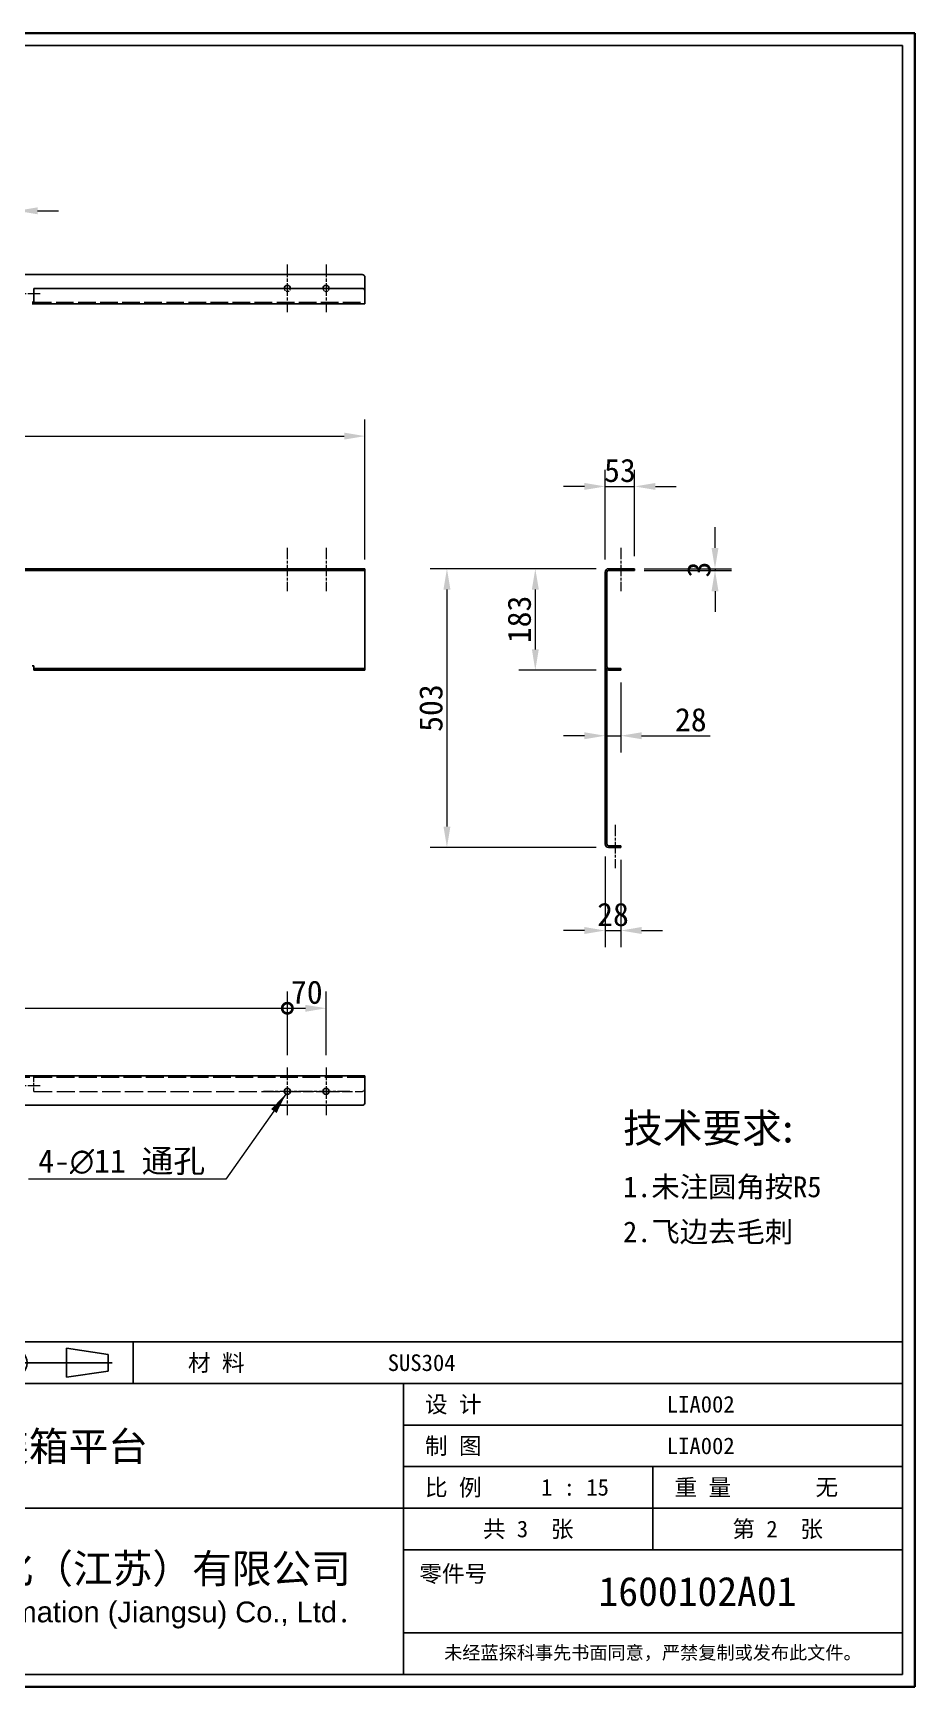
# Model space of a CAD drawing. Header units: millimetres. Extents: x 90 to 4373, y 82 to 3068.
# Drawn here: x 2782 to 4373, y 82 to 3068 of the extents above; entities that cross this region are included whole.
import ezdxf
from ezdxf.enums import TextEntityAlignment as Align

# ---------------------------------------------------------------- set-up
doc = ezdxf.new("R2010")
doc.units = ezdxf.units.MM
doc.header["$LTSCALE"] = 15
doc.linetypes.add('CHAIN', pattern=[0.3543, 0.2362, -0.0295, 0.0591, -0.0295])
doc.linetypes.add('DASHED', pattern=[0.2067, 0.1654, -0.0413])
for name, color, linetype, lineweight in [('1', 7, 'Continuous', 18), ('可见 (ISO)', 7, 'Continuous', 25), ('图框 (ISO)', 7, 'Continuous', 35), ('标题 (ISO)', 7, 'Continuous', 25)]:
    doc.layers.add(name, color=color, linetype=linetype, lineweight=lineweight)
for name, color, linetype, lineweight, true_color in [('中心标记 (ISO)', 1, 'CHAIN', 18, 0xff0000), ('中心线 (ISO)', 1, 'CHAIN', 18, 0xff0000), ('尺寸 (ISO)', 7, 'Continuous', 18, 0x008000), ('符号 (ISO)', 7, 'Continuous', 18, 0x008000), ('隐藏 (ISO)', 5, 'DASHED', 18, 0x0000ff)]:
    doc.layers.add(name, color=color, linetype=linetype, lineweight=lineweight, true_color=true_color)
doc.styles.add('文本样式164', font='SimSun.ttf')
doc.styles.add('文本样式165', font='SimSun.ttf')
doc.styles.add('文本样式74', font='SimSun.ttf')
doc.styles.add('最新国标', font='simfang.ttf')
doc.styles.add('注释文本 (ISO)', font='simfang.ttf')
doc.dimstyles.new('默认 (GB)', dxfattribs={"dimscale": 15, "dimtxt": 2.8, "dimasz": 2.5, "dimexe": 2, "dimexo": 1.5, "dimgap": 0.5, "dimtad": 1, "dimtoh": 1, "dimdsep": 46, "dimtxsty": '最新国标', "dimcen": 0.09, "dimdle": 10, "dimclrd": 256, "dimclre": 256, "dimclrt": 256, "dimaunit": 1, "dimadec": 3, "dimazin": 2, "dimtfac": 0.535714, "dimtdec": 3, "dimtmove": 0, "dimatfit": 3, "dimfxl": 0, "dimtolj": 1, "dimlwd": -1, "dimlwe": -1, "dimarcsym": 0})
doc.dimstyles.new('默认 (GB)$7', dxfattribs={"dimscale": 15, "dimtxt": 2.8, "dimasz": 2.5, "dimexe": 2, "dimexo": 1.5, "dimgap": 0.5, "dimtad": 1, "dimtoh": 1, "dimdsep": 46, "dimtxsty": '最新国标', "dimcen": 0.09, "dimdle": 10, "dimclrd": 256, "dimclre": 256, "dimclrt": 256, "dimaunit": 1, "dimadec": 3, "dimazin": 2, "dimtfac": 0.535714, "dimtdec": 3, "dimtmove": 0, "dimatfit": 3, "dimfxl": 0, "dimtolj": 1, "dimlwd": -1, "dimlwe": -1, "dimarcsym": 0})

# ---------------------------------------------------------------- blocks, each defined once
blk = doc.blocks.new('图框 最新国标')
at = {"layer": '图框 (ISO)'}
for p, q in [((6, 7), (6, 204.5)), ((6, 204.5), (291.5, 204.5)), ((291.5, 204.5), (291.5, 5.5)), ((6, 7), (6, 5.5)), ((6, 7), (6, 5.5)), ((291.5, 5.5), (6, 5.5))]:
    blk.add_line(p, q, dxfattribs=at)
at = {"layer": '图框 (ISO)', "color": 7, "linetype": 'Continuous', "lineweight": 25}
for p, q in [((18, 203), (290, 203)), ((18, 7), (18, 203)), ((18, 203), (290, 203)), ((53, 203), (53, 195)), ((290, 203), (290, 7)), ((290, 203), (290, 7)), ((53, 195), (18, 195)), ((290, 7), (6, 7)), ((290, 7), (18, 7))]:
    blk.add_line(p, q, dxfattribs=at)
at = {"layer": '图框 (ISO)', "style": '文本样式74'}
blk.add_attdef('零件代号_001', (44.46, 200.25), '', height=2.5, rotation=180, dxfattribs=at)
blk = doc.blocks.new('标题栏 最新国标')
at = {"layer": '标题 (ISO)'}
for p, q in [((381.98, -183.84), (196.98, -183.84)), ((196.98, -183.84), (196.98, -223.84)), ((254.48, -183.84), (254.48, -188.84)), ((269.48, -183.84), (269.48, -188.84)), ((281.48, -188.09), (281.48, -184.59)), ((281.48, -184.59), (286.48, -185.34)), ((289.48, -183.84), (289.48, -188.84)), ((381.98, -223.84), (381.98, -183.84)), ((383.48, -183.84), (383.48, -225.34)), ((286.48, -185.34), (286.48, -187.34)), ((196.98, -188.84), (381.98, -188.84)), ((232.98, -188.84), (232.98, -223.84)), ((286.48, -187.34), (281.48, -188.09)), ((321.98, -188.84), (321.98, -223.84)), ((321.98, -193.84), (381.98, -193.84)), ((321.98, -198.84), (381.98, -198.84)), ((351.98, -198.84), (351.98, -208.84)), ((321.98, -203.84), (232.98, -203.84)), ((321.98, -203.84), (381.98, -203.84)), ((321.98, -208.84), (381.98, -208.84)), ((321.98, -218.84), (381.98, -218.84)), ((196.98, -223.84), (381.98, -223.84)), ((383.48, -225.34), (196.98, -225.34))]:
    blk.add_line(p, q, dxfattribs=at)
at = {"layer": '标题 (ISO)', "linetype": 'CHAIN', "ltscale": 5.000333}
blk.add_line((274.98, -184.09), (274.98, -188.59), dxfattribs=at)
at = {"layer": '标题 (ISO)', "linetype": 'CHAIN', "ltscale": 15.834605}
blk.add_line((272.73, -186.34), (286.98, -186.34), dxfattribs=at)
at = {"layer": '标题 (ISO)'}
for radius in [1.75, 1]:
    blk.add_circle((274.98, -186.34), radius, dxfattribs=at)
at = {"layer": '1', "style": '文本样式164'}
for s, p in [('材 料', (299.48, -186.34)), ('UNIT: mm', (261.98, -186.34)), ('设 计', (327.98, -191.34)), ('制 图', (327.98, -196.34)), ('比 例', (327.98, -201.34)), ('重 量', (357.98, -201.34)), ('共 3  张', (336.98, -206.34)), ('第 2  张', (366.98, -206.34))]:
    blk.add_text(s, height=2, dxfattribs=at).set_placement(p, align=Align.MIDDLE_CENTER)
at = {"layer": '标题 (ISO)', "style": '注释文本 (ISO)'}
for s, insert, char_height, attachment_point, line_spacing_factor in [('\\fSimSun|b0|i0;{\\H1.3000;      未注公差角度及线性公差使用m\\P}\\fSimSun|b0|i0;{\\H1.3000;（GB/T1804-2000），未注形位公差使\\P}\\fSimSun|b0|i0;{\\H1.3000;用K级（GB/T 1184-1996）。\\P}\\fSimSun|b0|i0;{\\H1.3000;—————————————————\\P}\\fSimSun|b0|i0;{\\H1.3000;             6以下    ±0.05 mm\\P}\\fSimSun|b0|i0;{\\H1.3000;     6 ～   30以下    ±0.10 mm\\P}\\fSimSun|b0|i0;{\\H1.3000;    30 ～  120以下    ±0.15 mm\\P}\\fSimSun|b0|i0;{\\H1.3000;   120 ～  400以下    ±0.20 mm\\P}\\fSimSun|b0|i0;{\\H1.3000;   400 ～ 1000以下    ±0.30 mm\\P}\\fSimSun|b0|i0;{\\H1.3000;  1000 ～ 2000以下    ±0.50 mm\\P}\\fSimSun|b0|i0;{\\H1.3000;          2000以上    ±0.80 mm\\P}\\fSimSun|b0|i0;{\\H1.3000;\\P}\\fSimSun|b0|i0;{\\H1.3000;           300以下    ±30′\\P}\\fSimSun|b0|i0;{\\H1.3000;   300 ～ 1000以下    ±15′\\P}\\fSimSun|b0|i0;{\\H1.3000;          1000以上    ±5′}', (198.48, -206.63), 1.3, 4, 1.023913), ('{\\fMicrosoft YaHei|b0|i0|c134|p34;\\H1.75x;蓝探科工业自动化（江苏）有限公司\\P\\fArial|b0|i0|c0|p34;\\H0.71429x;Lantech Industrial Automation (Jiangsu) Co., Ltd\\fFangSong|b0|i0|c134|p49;.\\H1.15195x; }', (277.48, -213.84), 2, 5, 0.978695)]:
    blk.add_mtext(s, dxfattribs=dict(at, insert=insert, char_height=char_height, attachment_point=attachment_point, line_spacing_factor=line_spacing_factor))
at = {"layer": '标题 (ISO)', "attachment_point": 5, "style": '注释文本 (ISO)'}
for s, insert, char_height in [('\\fFangSong|b0|i0;零件号', (327.98, -211.84), 2), ('\\fSimSun|b0|i0;{\\H1.6000;未经蓝探科事先书面同意，严禁复制或发布此文件。}', (351.98, -221.34), 1.6)]:
    blk.add_mtext(s, dxfattribs=dict(at, insert=insert, char_height=char_height))
at = {"layer": '标题 (ISO)'}
for tag, p, height, style in [('材料_001', (320.09, -187.33), 2, '注释文本 (ISO)'), ('设计人_001', (353.65, -192.33), 2, '注释文本 (ISO)'), ('库存编号_001', (262.62, -198.15), 3.5, '文本样式165'), ('设计人_001', (353.65, -197.33), 2, '注释文本 (ISO)'), ('视图比例_001', (338.53, -202.33), 2, '注释文本 (ISO)'), ('质量\\P3;_001', (371.53, -202.3), 2, '注释文本 (ISO)'), ('零件代号_001', (345.44, -215.59), 3.5, '文本样式165')]:
    blk.add_attdef(tag, p, '', height=height, dxfattribs=dict(at, style=style))
blk = doc.blocks.new('*D6')
at = {"layer": 'Defpoints', "color": 0, "transparency": 16777216}
for p in [(3867, 2249.2), (3814, 2094.7), (3867, 2100.7)]:
    blk.add_point(p, dxfattribs=at)
at = {"layer": '尺寸 (ISO)', "color": 116, "true_color": 0x00803f, "transparency": 16777216}
for p, q in [((3814, 2117.2), (3814, 2279.2)), ((3867, 2123.2), (3867, 2279.2)), ((3776.5, 2249.2), (3739, 2249.2)), ((3814, 2249.2), (3867, 2249.2)), ((3904.5, 2249.2), (3942, 2249.2))]:
    blk.add_line(p, q, dxfattribs=at)
for points in [[(3776.5, 2255.5), (3776.5, 2243), (3814, 2249.2)], [(3904.5, 2255.5), (3904.5, 2243), (3867, 2249.2)]]:
    blk.add_solid(points, dxfattribs=at)
at = {"layer": '尺寸 (ISO)', "transparency": 16777216, "insert": (3840.5, 2277.9), "char_height": 42, "attachment_point": 5, "style": '最新国标'}
blk.add_mtext('\\A1;53', dxfattribs=at)
blk = doc.blocks.new('*D7')
at = {"layer": 'Defpoints', "color": 0, "transparency": 16777216}
for p in [(3820, 2100.7), (3528.5, 1597.7), (3820, 1597.7)]:
    blk.add_point(p, dxfattribs=at)
at = {"layer": '尺寸 (ISO)', "color": 116, "true_color": 0x00803f, "transparency": 16777216}
for p, q in [((3797.5, 2100.7), (3498.5, 2100.7)), ((3528.5, 2063.2), (3528.5, 1635.2)), ((3797.5, 1597.7), (3498.5, 1597.7))]:
    blk.add_line(p, q, dxfattribs=at)
for points in [[(3522.3, 2063.2), (3534.8, 2063.2), (3528.5, 2100.7)], [(3522.3, 1635.2), (3534.8, 1635.2), (3528.5, 1597.7)]]:
    blk.add_solid(points, dxfattribs=at)
at = {"layer": '尺寸 (ISO)', "transparency": 16777216, "insert": (3499.8, 1849.2), "char_height": 42, "attachment_point": 5, "rotation": 90, "style": '最新国标'}
blk.add_mtext('\\A1;503', dxfattribs=at)
blk = doc.blocks.new('*D8')
at = {"layer": 'Defpoints', "color": 0, "transparency": 16777216}
for p in [(3862, 2100.7), (3862, 2097.7), (4012, 2097.7)]:
    blk.add_point(p, dxfattribs=at)
at = {"layer": '尺寸 (ISO)', "color": 116, "true_color": 0x00803f, "transparency": 16777216}
for p, q in [((4012, 2138.2), (4012, 2175.7)), ((3884.5, 2100.7), (4042, 2100.7)), ((3884.5, 2097.7), (4042, 2097.7)), ((4012, 2100.7), (4012, 2097.7)), ((4012, 2060.2), (4012, 2022.7))]:
    blk.add_line(p, q, dxfattribs=at)
for points in [[(4005.7, 2138.2), (4018.2, 2138.2), (4012, 2100.7)], [(4005.7, 2060.2), (4018.2, 2060.2), (4012, 2097.7)]]:
    blk.add_solid(points, dxfattribs=at)
at = {"layer": '尺寸 (ISO)', "transparency": 16777216, "insert": (3983.2, 2099.2), "char_height": 42, "attachment_point": 5, "rotation": 90, "style": '最新国标'}
blk.add_mtext('\\A1;3', dxfattribs=at)
blk = doc.blocks.new('*D9')
at = {"layer": 'Defpoints', "color": 0, "transparency": 16777216}
for p in [(3842, 1917.7), (3842, 1799.3), (3814, 1785.8)]:
    blk.add_point(p, dxfattribs=at)
at = {"layer": '尺寸 (ISO)', "color": 116, "true_color": 0x00803f, "transparency": 16777216}
for p, q in [((3842, 1895.2), (3842, 1769.3)), ((3776.5, 1799.3), (3739, 1799.3)), ((3814, 1799.3), (3842, 1799.3)), ((3879.5, 1799.3), (4003.3, 1799.3))]:
    blk.add_line(p, q, dxfattribs=at)
for points in [[(3776.5, 1805.5), (3776.5, 1793), (3814, 1799.3)], [(3879.5, 1805.5), (3879.5, 1793), (3842, 1799.3)]]:
    blk.add_solid(points, dxfattribs=at)
at = {"layer": '尺寸 (ISO)', "transparency": 16777216, "insert": (3968.4, 1828), "char_height": 42, "attachment_point": 5, "style": '最新国标'}
blk.add_mtext('\\A1;28', dxfattribs=at)
blk = doc.blocks.new('*D10')
at = {"layer": 'Defpoints', "color": 0, "transparency": 16777216}
for p in [(3814, 1603.7), (3842, 1597.7), (3842, 1447.7)]:
    blk.add_point(p, dxfattribs=at)
at = {"layer": '尺寸 (ISO)', "color": 116, "true_color": 0x00803f, "transparency": 16777216}
for p, q in [((3814, 1581.2), (3814, 1417.7)), ((3842, 1575.2), (3842, 1417.7)), ((3776.5, 1447.7), (3739, 1447.7)), ((3814, 1447.7), (3842, 1447.7)), ((3879.5, 1447.7), (3917, 1447.7))]:
    blk.add_line(p, q, dxfattribs=at)
for points in [[(3776.5, 1454), (3776.5, 1441.5), (3814, 1447.7)], [(3879.5, 1454), (3879.5, 1441.5), (3842, 1447.7)]]:
    blk.add_solid(points, dxfattribs=at)
at = {"layer": '尺寸 (ISO)', "transparency": 16777216, "insert": (3828, 1476.4), "char_height": 42, "attachment_point": 5, "style": '最新国标'}
blk.add_mtext('\\A1;28', dxfattribs=at)
blk = doc.blocks.new('_DotSmall')
at = {"color": 0, "linetype": 'ByBlock', "const_width": 0.5}
blk.add_lwpolyline([(-0.0625, 0, 1), (0.0625, 0, 1)], format="xyb", close=True, dxfattribs=at)
blk = doc.blocks.new('*D22')
at = {"layer": 'Defpoints', "color": 0, "transparency": 16777216}
for p in [(2752.7, 2746.7), (2722.7, 2638.7), (2752.7, 2638.7)]:
    blk.add_point(p, dxfattribs=at)
at = {"layer": '尺寸 (ISO)', "color": 116, "true_color": 0x00803f, "transparency": 16777216}
for p, q in [((2722.7, 2661.2), (2722.7, 2776.7)), ((2752.7, 2661.2), (2752.7, 2776.7)), ((2722.7, 2746.7), (2685.2, 2746.7)), ((2722.7, 2746.7), (2752.7, 2746.7)), ((2790.2, 2746.7), (2827.7, 2746.7))]:
    blk.add_line(p, q, dxfattribs=at)
blk.add_solid([(2790.2, 2753), (2790.2, 2740.5), (2752.7, 2746.7)], dxfattribs=at)
at = {"layer": '尺寸 (ISO)', "color": 116, "true_color": 0x00803f, "transparency": 16777216, "xscale": 37.5, "yscale": 37.5, "zscale": 37.5}
blk.add_blockref('_DotSmall', (2722.7, 2746.7), dxfattribs=at)
at = {"layer": '尺寸 (ISO)', "transparency": 16777216, "insert": (2737.7, 2775.5), "char_height": 42, "attachment_point": 5, "style": '最新国标'}
blk.add_mtext('\\A1;30', dxfattribs=at)
blk = doc.blocks.new('*D25')
at = {"layer": 'Defpoints', "color": 0, "transparency": 16777216}
for p in [(3240.7, 1307.4), (1959.7, 1200.4), (3240.7, 1200.4)]:
    blk.add_point(p, dxfattribs=at)
at = {"layer": '尺寸 (ISO)', "color": 116, "true_color": 0x00803f, "transparency": 16777216}
for p, q in [((1959.7, 1222.9), (1959.7, 1337.4)), ((3240.7, 1222.9), (3240.7, 1337.4)), ((1959.7, 1307.4), (3240.7, 1307.4))]:
    blk.add_line(p, q, dxfattribs=at)
at = {"layer": '尺寸 (ISO)', "color": 116, "true_color": 0x00803f, "transparency": 16777216, "xscale": 37.5, "yscale": 37.5, "zscale": 37.5, "rotation": 180}
blk.add_blockref('_DotSmall', (1959.7, 1307.4), dxfattribs=at)
at = {"layer": '尺寸 (ISO)', "color": 116, "true_color": 0x00803f, "transparency": 16777216, "xscale": 37.5, "yscale": 37.5, "zscale": 37.5}
blk.add_blockref('_DotSmall', (3240.7, 1307.4), dxfattribs=at)
at = {"layer": '尺寸 (ISO)', "transparency": 16777216, "insert": (2600.3, 1336.1), "char_height": 42, "attachment_point": 5, "style": '最新国标'}
blk.add_mtext('\\A1;1281', dxfattribs=at)
blk = doc.blocks.new('*D26')
at = {"layer": 'Defpoints', "color": 0, "transparency": 16777216}
for p in [(3310.7, 1307.4), (3240.7, 1200.4), (3310.7, 1200.4)]:
    blk.add_point(p, dxfattribs=at)
at = {"layer": '尺寸 (ISO)', "color": 116, "true_color": 0x00803f, "transparency": 16777216}
for p, q in [((3240.7, 1222.9), (3240.7, 1337.4)), ((3310.7, 1222.9), (3310.7, 1337.4)), ((3240.7, 1307.4), (3273.2, 1307.4))]:
    blk.add_line(p, q, dxfattribs=at)
blk.add_solid([(3273.2, 1313.6), (3273.2, 1301.1), (3310.7, 1307.4)], dxfattribs=at)
at = {"layer": '尺寸 (ISO)', "color": 116, "true_color": 0x00803f, "transparency": 16777216, "xscale": 37.5, "yscale": 37.5, "zscale": 37.5, "rotation": 180}
blk.add_blockref('_DotSmall', (3240.7, 1307.4), dxfattribs=at)
at = {"layer": '尺寸 (ISO)', "transparency": 16777216, "insert": (3275.8, 1336.1), "char_height": 42, "attachment_point": 5, "style": '最新国标'}
blk.add_mtext('\\A1;70', dxfattribs=at)
blk = doc.blocks.new('*D29')
at = {"layer": 'Defpoints', "color": 0, "transparency": 16777216}
for p in [(3820, 2100.7), (3687.9, 1917.7), (3820, 1917.7)]:
    blk.add_point(p, dxfattribs=at)
at = {"layer": '尺寸 (ISO)', "color": 116, "true_color": 0x00803f, "transparency": 16777216}
for p, q in [((3797.5, 2100.7), (3657.9, 2100.7)), ((3687.9, 2063.2), (3687.9, 1955.2)), ((3797.5, 1917.7), (3657.9, 1917.7))]:
    blk.add_line(p, q, dxfattribs=at)
for points in [[(3681.7, 2063.2), (3694.2, 2063.2), (3687.9, 2100.7)], [(3681.7, 1955.2), (3694.2, 1955.2), (3687.9, 1917.7)]]:
    blk.add_solid(points, dxfattribs=at)
at = {"layer": '尺寸 (ISO)', "transparency": 16777216, "insert": (3659.2, 2009.2), "char_height": 42, "attachment_point": 5, "rotation": 90, "style": '最新国标'}
blk.add_mtext('\\A1;183', dxfattribs=at)
blk = doc.blocks.new('*D30')
at = {"layer": 'Defpoints', "color": 0, "transparency": 16777216}
for p in [(3380.7, 2340.1), (680.7, 2094.7), (3380.7, 2094.7)]:
    blk.add_point(p, dxfattribs=at)
at = {"layer": '尺寸 (ISO)', "color": 116, "true_color": 0x00803f, "transparency": 16777216}
for p, q in [((680.7, 2117.2), (680.7, 2370.1)), ((3380.7, 2117.2), (3380.7, 2370.1)), ((718.2, 2340.1), (3343.2, 2340.1))]:
    blk.add_line(p, q, dxfattribs=at)
for points in [[(718.2, 2346.3), (718.2, 2333.8), (680.7, 2340.1)], [(3343.2, 2346.3), (3343.2, 2333.8), (3380.7, 2340.1)]]:
    blk.add_solid(points, dxfattribs=at)
at = {"layer": '尺寸 (ISO)', "transparency": 16777216, "insert": (2030.7, 2368.8), "char_height": 42, "attachment_point": 5, "style": '最新国标'}
blk.add_mtext('\\A1;2700', dxfattribs=at)

msp = doc.modelspace()

# ---------------------------------------------------------------- linework, layer by layer
at = {"layer": '中心标记 (ISO)', "ltscale": 6.370822}
for p, q in [((3240.656, 2649.713), (3240.656, 2563.713)), ((3310.656, 2649.713), (3310.656, 2563.713)), ((3283.656, 2606.713), (3197.656, 2606.713)), ((3353.656, 2606.713), (3267.656, 2606.713)), ((3240.656, 1200.383), (3240.656, 1114.383)), ((3310.656, 1200.383), (3310.656, 1114.383)), ((3283.656, 1157.383), (3197.656, 1157.383)), ((3353.656, 1157.383), (3267.656, 1157.383))]:
    msp.add_line(p, q, dxfattribs=at)
at = {"layer": '中心标记 (ISO)', "ltscale": 6.222661}
for p, q in [((2794.656, 2596.713), (2710.656, 2596.713)), ((2794.656, 1167.383), (2710.656, 1167.383))]:
    msp.add_line(p, q, dxfattribs=at)
at = {"layer": '中心线 (ISO)', "ltscale": 5.778179}
for p, q in [((3240.656, 2138.202), (3240.656, 2060.202)), ((3310.656, 2138.202), (3310.656, 2060.202)), ((3841.966, 2138.202), (3841.966, 2060.202)), ((3831.966, 1638.202), (3831.966, 1560.202))]:
    msp.add_line(p, q, dxfattribs=at)
at = {"layer": '可见 (ISO)'}
for p, q in [((685.656, 2631.713), (3375.656, 2631.713)), ((2783.656, 2584.713), (2783.656, 2606.713)), ((2783.656, 2606.713), (3375.656, 2606.713)), ((3380.656, 2626.713), (3380.656, 2601.713)), ((3380.656, 2601.713), (3380.656, 2584.713)), ((2780.656, 2581.713), (2783.656, 2581.713)), ((2783.656, 2578.713), (2780.656, 2578.713)), ((2783.656, 2584.713), (2783.656, 2578.713)), ((3380.656, 2578.713), (2783.656, 2578.713)), ((3380.656, 2578.713), (3380.656, 2584.713)), ((3375.656, 2100.702), (685.656, 2100.702)), ((685.656, 2097.702), (3375.656, 2097.702)), ((3375.656, 2100.702), (3380.656, 2100.702)), ((3380.656, 2097.702), (3375.656, 2097.702)), ((3380.656, 2097.702), (3380.656, 2100.702)), ((3380.656, 2097.702), (3380.656, 2094.702)), ((3380.656, 2094.702), (3380.656, 1923.702)), ((3813.966, 2094.702), (3813.966, 1923.702)), ((3816.966, 1923.702), (3816.966, 2094.702)), ((3861.966, 2100.702), (3819.966, 2100.702)), ((3819.966, 2097.702), (3861.966, 2097.702)), ((3861.966, 2100.702), (3866.966, 2100.702)), ((3866.966, 2097.702), (3861.966, 2097.702)), ((3866.966, 2097.702), (3866.966, 2100.702)), ((2780.656, 1925.202), (2783.656, 1925.202)), ((2783.656, 1925.202), (2783.656, 1923.702)), ((2783.656, 1920.702), (2783.656, 1923.702)), ((2783.656, 1920.702), (3375.656, 1920.702)), ((2783.656, 1920.702), (2783.656, 1917.702)), ((2783.656, 1917.702), (3375.656, 1917.702)), ((3375.656, 1920.702), (3380.656, 1920.702)), ((3380.656, 1917.702), (3375.656, 1917.702)), ((3380.656, 1923.702), (3380.656, 1920.702)), ((3380.656, 1917.702), (3380.656, 1920.702)), ((3813.966, 1603.702), (3813.966, 1923.702)), ((3816.966, 1918.506), (3816.966, 1603.702)), ((3819.966, 1920.702), (3836.966, 1920.702)), ((3819.966, 1917.702), (3836.966, 1917.702)), ((3836.966, 1920.702), (3841.966, 1920.702)), ((3841.966, 1917.702), (3836.966, 1917.702)), ((3841.966, 1917.702), (3841.966, 1920.702)), ((3819.966, 1600.702), (3841.966, 1600.702)), ((3819.966, 1597.702), (3841.966, 1597.702)), ((3841.966, 1600.702), (3841.966, 1597.702)), ((680.656, 1185.383), (3380.656, 1185.383)), ((3380.656, 1185.383), (3380.656, 1179.383)), ((3380.656, 1137.383), (3380.656, 1179.383)), ((3235.156, 1157.383), (3246.156, 1157.383)), ((3305.156, 1157.383), (3316.156, 1157.383)), ((3375.656, 1132.383), (685.656, 1132.383))]:
    msp.add_line(p, q, dxfattribs=at)
for centre in [(3240.656, 1157.383), (3310.656, 1157.383)]:
    msp.add_circle(centre, 5.5, dxfattribs=at)
for centre, radius, start, end in [((3375.656, 2626.713), 5, 0, 90), ((3240.656, 2606.713), 5.5, 0, 180), ((3310.656, 2606.713), 5.5, 0, 180), ((3375.656, 2601.713), 5, 0, 90), ((3819.966, 2094.702), 6, 90, 180), ((3819.966, 2094.702), 3, 90, 180), ((3819.966, 1923.702), 6, 180, 270), ((3819.966, 1923.702), 3, 180, 270), ((3819.966, 1603.702), 6, 180, 270), ((3819.966, 1603.702), 3, 180, 270), ((3375.656, 1137.383), 5, 270, 0)]:
    msp.add_arc(centre, radius, start, end, dxfattribs=at)
at = {"layer": '隐藏 (ISO)', "ltscale": 12.836639}
msp.add_line((2783.656, 2581.713), (3380.656, 2581.713), dxfattribs=at)
at = {"layer": '隐藏 (ISO)', "ltscale": 0.380839}
for p, q in [((3235.156, 2100.702), (3235.156, 2097.702)), ((3246.156, 2100.702), (3246.156, 2097.702)), ((3305.156, 2100.702), (3305.156, 2097.702)), ((3316.156, 2100.702), (3316.156, 2097.702)), ((3836.466, 2100.702), (3836.466, 2097.702)), ((3847.466, 2100.702), (3847.466, 2097.702)), ((3816.966, 1925.202), (3813.966, 1925.202)), ((3827.466, 1600.702), (3827.466, 1597.702)), ((3836.466, 1600.702), (3836.466, 1597.702)), ((2783.656, 1182.383), (2783.656, 1185.383))]:
    msp.add_line(p, q, dxfattribs=at)
at = {"layer": '隐藏 (ISO)', "ltscale": 0.659706}
msp.add_line((3816.966, 1923.702), (3816.966, 1918.506), dxfattribs=at)
at = {"layer": '隐藏 (ISO)', "ltscale": 12.997422}
msp.add_line((3380.656, 1182.383), (680.656, 1182.383), dxfattribs=at)
at = {"layer": '隐藏 (ISO)', "ltscale": 0.598278}
msp.add_line((2783.656, 1179.383), (2783.656, 1182.383), dxfattribs=at)
at = {"layer": '隐藏 (ISO)', "ltscale": 2.793455}
msp.add_line((2783.656, 1157.383), (2783.656, 1179.383), dxfattribs=at)
at = {"layer": '隐藏 (ISO)', "ltscale": 13.238334}
msp.add_line((2783.656, 1157.383), (3235.156, 1157.383), dxfattribs=at)
at = {"layer": '隐藏 (ISO)', "ltscale": 7.491707}
msp.add_line((3246.156, 1157.383), (3305.156, 1157.383), dxfattribs=at)
at = {"layer": '隐藏 (ISO)', "ltscale": 7.555196}
msp.add_line((3316.156, 1157.383), (3375.656, 1157.383), dxfattribs=at)
at = {"layer": '隐藏 (ISO)', "ltscale": 2.193953}
for centre in [(3240.656, 2606.713), (3310.656, 2606.713)]:
    msp.add_arc(centre, 5.5, 180, 0, dxfattribs=at)
at = {"layer": '隐藏 (ISO)', "ltscale": 0.997197}
msp.add_arc((3375.656, 1162.383), 5, 270, 0, dxfattribs=at)

# ---------------------------------------------------------------- block references
at = {"xscale": 15, "yscale": 15, "zscale": 15}
msp.add_blockref('图框 最新国标', (0, 0), dxfattribs=at).add_auto_attribs({'零件代号_001': '1600102A01'})
ref = msp.add_blockref('标题栏 最新国标', (-1379.738, 3462.664), dxfattribs=dict(xscale=15, yscale=15, zscale=15))
ref.add_attrib('零件代号_001', '1600102A01', (3801.851, 228.75), dxfattribs={"layer": '标题 (ISO)', "height": 52.5, "style": '文本样式165'})
ref.add_attrib('库存编号_001', '人工装箱平台', (2559.595, 490.37), dxfattribs={"layer": '标题 (ISO)', "height": 52.5, "style": '文本样式165'})
ref.add_attrib('质量\\P3;_001', '无', (4193.143, 428.1), dxfattribs={"layer": '标题 (ISO)', "height": 30, "style": '注释文本 (ISO)'})
ref.add_attrib('视图比例_001', '1 : 15', (3698.229, 427.757), dxfattribs={"layer": '标题 (ISO)', "height": 30, "style": '注释文本 (ISO)'})
ref.add_attrib('设计人_001', 'LIA002', (3925.029, 577.671), dxfattribs={"layer": '标题 (ISO)', "height": 30, "style": '注释文本 (ISO)'})
ref.add_attrib('设计人_001', 'LIA002', (3925.029, 502.671), dxfattribs={"layer": '标题 (ISO)', "height": 30, "style": '注释文本 (ISO)'})
ref.add_attrib('材料_001', 'SUS304', (3421.671, 652.671), dxfattribs={"layer": '标题 (ISO)', "height": 30, "style": '注释文本 (ISO)'})

# ---------------------------------------------------------------- texts
at = {"layer": '符号 (ISO)'}
for s, insert, char_height, width, attachment_point, line_spacing_factor, style in [('{\\H1.75x;技术要求\\fCalibri|b0|i0|c0|p34;:\\fFangSong|b0|i0|c134|p49;\\P\\H0.71429x;1.未注圆角按R5\\P2.飞边去毛刺\\P}', (3846.152, 999.219), 30, 392.98246, 4, 1.298045, '注释文本 (ISO)'), ('4-\\fAIGDT|b0|i0;{\\H42.0000;n}\\fFangSong|b0|i0;{\\H42.0000;11 通孔}', (3092.36, 1006.211), 42, 333.31508, 9, 0.49, '最新国标')]:
    msp.add_mtext(s, dxfattribs=dict(at, insert=insert, char_height=char_height, width=width, attachment_point=attachment_point, line_spacing_factor=line_spacing_factor, style=style))

# ---------------------------------------------------------------- dimensions: what is measured, and where the dimension line sits
at = {"layer": '尺寸 (ISO)', "color": 116, "true_color": 0x00803f}
for base, p1, p2, angle, override, picture, middle in [((2752.656, 2746.713), (2722.656, 2638.713), (2752.656, 2638.713), 180, {"dimgap": 0.5, "dimtoh": 0, "dimdec": 2, "dimblk1": 'DotSmall', "dimsah": 1, "dimdle": 0, "dimtol": 0, "dimlim": 0, "dimtp": 0, "dimtm": 0, "dimtdec": 3, "dimtofl": 1, "dimatfit": 1}, '*D22', (2737.656, 2746.713)), ((3866.966, 2249.202), (3813.966, 2094.702), (3866.966, 2100.702), 180, {"dimgap": 0.5, "dimtoh": 0, "dimdec": 2, "dimtol": 0, "dimlim": 0, "dimtp": 0, "dimtm": 0, "dimtdec": 3, "dimtofl": 1, "dimatfit": 1}, '*D6', (3840.466, 2249.202)), ((4011.966, 2097.702), (3861.966, 2100.702), (3861.966, 2097.702), 90, {"dimgap": 0.5, "dimtoh": 0, "dimdec": 2, "dimtol": 0, "dimlim": 0, "dimtp": 0, "dimtm": 0, "dimtdec": 3, "dimtofl": 1, "dimatfit": 1}, '*D8', (4011.966, 2099.202)), ((3528.544, 1597.702), (3819.966, 2100.702), (3819.966, 1597.702), 90, {"dimgap": 0.5, "dimtoh": 0, "dimdec": 2, "dimtol": 0, "dimlim": 0, "dimtp": 0, "dimtm": 0, "dimtdec": 3, "dimtofl": 0, "dimatfit": 1}, '*D7', (3528.544, 1849.202)), ((3687.932, 1917.702), (3819.966, 2100.702), (3819.966, 1917.702), 90, {"dimgap": 0.5, "dimtoh": 0, "dimdec": 2, "dimtol": 0, "dimlim": 0, "dimtp": 0, "dimtm": 0, "dimtdec": 3, "dimtofl": 0, "dimatfit": 1}, '*D29', (3687.932, 2009.202)), ((3240.656, 1307.383), (1959.656, 1200.383), (3240.656, 1200.383), 180, {"dimgap": 0.5, "dimtoh": 0, "dimdec": 2, "dimblk1": 'DotSmall', "dimblk2": 'DotSmall', "dimsah": 1, "dimdle": 0, "dimtol": 0, "dimlim": 0, "dimtp": 0, "dimtm": 0, "dimtdec": 3, "dimtofl": 0, "dimatfit": 1}, '*D25', (2600.306, 1307.383)), ((3310.656, 1307.383), (3240.656, 1200.383), (3310.656, 1200.383), 180, {"dimgap": 0.5, "dimtoh": 0, "dimdec": 2, "dimblk1": 'DotSmall', "dimsah": 1, "dimdle": 0, "dimtol": 0, "dimlim": 0, "dimtp": 0, "dimtm": 0, "dimtdec": 3, "dimtofl": 1, "dimatfit": 1}, '*D26', (3275.806, 1307.383))]:
    dim = msp.add_linear_dim(base=base, p1=p1, p2=p2, angle=angle, dimstyle='默认 (GB)', override=override, dxfattribs=at)
    dim.commit()
    dim.dimension.update_dxf_attribs({"geometry": picture, "text_midpoint": middle, "dimtype": 160})
for base, p1, p2, override, picture, middle in [((3380.656, 2340.087), (680.656, 2094.702), (3380.656, 2094.702), {"dimgap": 0.5, "dimtoh": 0, "dimdec": 2, "dimtol": 0, "dimlim": 0, "dimtp": 0, "dimtm": 0, "dimtdec": 3, "dimtofl": 0, "dimatfit": 1}, '*D30', (2030.656, 2340.087)), ((3841.966, 1799.28), (3813.966, 1785.773), (3841.966, 1917.702), {"dimgap": 0.5, "dimtoh": 0, "dimdec": 2, "dimse1": 1, "dimtol": 0, "dimlim": 0, "dimtp": 0, "dimtm": 0, "dimtdec": 3, "dimtofl": 1, "dimatfit": 1}, '*D9', (3968.409, 1799.28)), ((3841.966, 1447.702), (3813.966, 1603.702), (3841.966, 1597.702), {"dimgap": 0.5, "dimtoh": 0, "dimdec": 2, "dimtol": 0, "dimlim": 0, "dimtp": 0, "dimtm": 0, "dimtdec": 3, "dimtofl": 1, "dimatfit": 1}, '*D10', (3827.966, 1447.702))]:
    dim = msp.add_linear_dim(base=base, p1=p1, p2=p2, dimstyle='默认 (GB)', override=override, dxfattribs=at)
    dim.commit()
    dim.dimension.update_dxf_attribs({"geometry": picture, "text_midpoint": middle, "dimtype": 160})

# ---------------------------------------------------------------- leaders
at = {"layer": '符号 (ISO)', "annotation_type": 0, "has_hookline": 1, "hookline_direction": 1, "text_width": 318.375}
msp.add_leader([(3237.94, 1152.6), (3129.86, 999.211), (3092.36, 999.211)], dimstyle='默认 (GB)$7', override={"dimgap": 0, "dimtad": 1}, dxfattribs=at)

doc.saveas('drawing.dxf')
